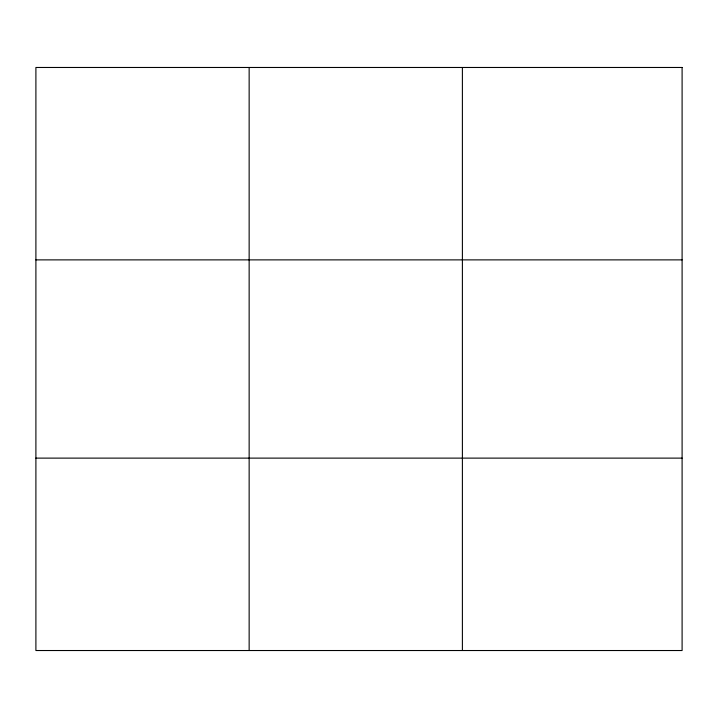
<?xml version="1.0" encoding="UTF-8"?>
<svg xmlns="http://www.w3.org/2000/svg" width="718" height="718" viewBox="0 0 718 718"><rect width="100%" height="100%" fill="white"/><g stroke="black" fill="none" stroke-linecap="round" stroke-linejoin="round"><path stroke-width="1.08" d="M249.146 650.526L249.146 67.474M462.392 650.526L462.392 67.474M35.9 259.88L682.1 259.88M35.9 458.12L682.1 458.12M682.1 67.474L682.1 650.526L35.9 650.526L35.9 67.474L682.1 67.474"/></g></svg>
